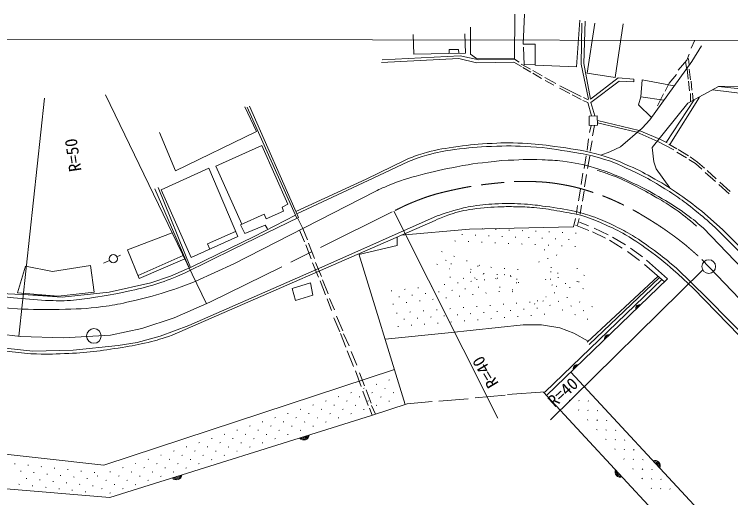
# Model space of a CAD drawing. Units: millimetres, scale not verified. Extents: x 40000 to 680000, y 20000 to 380000.
# Drawn here: x 364779 to 472110, y 269720 to 342152 of the extents above; entities that cross this region are included whole.
import ezdxf
from ezdxf.enums import TextEntityAlignment as Align

# ---------------------------------------------------------------- set-up
doc = ezdxf.new("R2010")
doc.units = ezdxf.units.MM
doc.header["$LTSCALE"] = 1000
doc.linetypes.add('CHAIN', pattern=[18.5, 12, -1.5, 3.5, -1.5])
for name, color, linetype, lineweight in [('M-BGD', 7, 'Continuous', 13), ('M-BMK', 2, 'CHAIN', 13), ('M-WORK', 1, 'Continuous', 13)]:
    doc.layers.add(name, color=color, linetype=linetype, lineweight=lineweight)
doc.styles.add('ＭＳ ゴシック', font='')
doc.styles.get('ＭＳ ゴシック').set_extended_font_data('MS Gothic')

msp = doc.modelspace()

# ---------------------------------------------------------------- linework, layer by layer
at = {"layer": 'M-BGD'}
for centre, radius in [((468828, 304357), 1019), ((376696, 293951), 1097)]:
    msp.add_circle(centre, radius, dxfattribs=at)
at = {"layer": 'M-BMK'}
for p, q in [((467808, 305436), (492203, 279646)), ((357448, 294882), (365710, 293884))]:
    msp.add_line(p, q, dxfattribs=at)
msp.add_lwpolyline([(365710, 293884), (372145, 293688), (379201, 294096), (383864, 295096), (388711, 296666), (394093, 298995), (421839, 312766)], dxfattribs=at)
msp.add_open_spline([(421839, 312766), (423440, 313566), (423937, 313789), (425331, 314327), (427201, 315050), (428299, 315336), (430256, 315774), (432740, 316330), (434157, 316555), (436689, 316820), (438963, 317059), (440252, 317177), (442537, 317092), (444384, 317024), (445424, 316914), (447243, 316581), (448841, 316288), (449725, 316040), (451269, 315535), (453187, 314907), (454235, 314462), (456050, 313582), (457722, 312771), (458606, 312209), (460190, 311237), (461468, 310453), (462161, 309973), (463376, 309093), (465194, 307777), (465766, 307230), (467808, 305436)], degree=3, knots=[0, 0, 0, 0, 1, 1, 1, 2, 2, 2, 3, 3, 3, 4, 4, 4, 5, 5, 5, 6, 6, 6, 7, 7, 7, 8, 8, 8, 9, 9, 9, 10, 10, 10, 10], dxfattribs=at)
at = {"layer": 'M-WORK'}
for p, q in [((65175, 338981), (536397, 338139)), ((466169, 337081), (466728, 338264)), ((465480, 334142), (465365, 335078)), ((465872, 334535), (465781, 335517)), ((442127, 333946), (440718, 334671)), ((440958, 334163), (442161, 333486)), ((465742, 332448), (465576, 333973)), ((466107, 332356), (465902, 333949)), ((443887, 332943), (442469, 333721)), ((442469, 333335), (443776, 332556)), ((445924, 331789), (444252, 332674)), ((444336, 332248), (445622, 331530)), ((465953, 330692), (465797, 332160)), ((466266, 330762), (466182, 332151)), ((446457, 331085), (448016, 330264)), ((449730, 329830), (446529, 331441)), ((369308, 329610), (365455, 293915)), ((378415, 330109), (393588, 298777)), ((448372, 330080), (449699, 329396)), ((450756, 329327), (450069, 329697)), ((458653, 329804), (462111, 329302)), ((461125, 328439), (462059, 330214)), ((462970, 322639), (467417, 329751)), ((466075, 330270), (466084, 329084)), ((466412, 330343), (466474, 329233)), ((462463, 322956), (466630, 329319)), ((399690, 328261), (407107, 311597)), ((400022, 328385), (407339, 311710)), ((451183, 325487), (450933, 324439)), ((451707, 325504), (451389, 323946)), ((450587, 321790), (450813, 323482)), ((451080, 321646), (451357, 323216)), ((462849, 322710), (464046, 322005)), ((450160, 319026), (450461, 320969)), ((452672, 321038), (454005, 321545)), ((465491, 320638), (464065, 321510)), ((464249, 321895), (465767, 320923)), ((450680, 319033), (450987, 320894)), ((398883, 310709), (394957, 319419)), ((460955, 319006), (462983, 316129)), ((449690, 316662), (449962, 318370)), ((450187, 316297), (450509, 318137)), ((469820, 317088), (468312, 318473)), ((468599, 318728), (469919, 317517)), ((471883, 315231), (470333, 316657)), ((470501, 317004), (472040, 315616)), ((385829, 316023), (390996, 304144)), ((386307, 316185), (391190, 304228)), ((449314, 314186), (449604, 315960)), ((449900, 314145), (450146, 315714)), ((449177, 313522), (449006, 312326)), ((449765, 313557), (449567, 312202)), ((421641, 312667), (437222, 281644)), ((388445, 294092), (427816, 311280)), ((407211, 311648), (407989, 310056)), ((449423, 311562), (449177, 310554)), ((448858, 310532), (450837, 309734)), ((449464, 311010), (450809, 310450)), ((381753, 306871), (388444, 309400)), ((408271, 308056), (407527, 309820)), ((407989, 310056), (408712, 308344)), ((431913, 309137), (431813, 309141)), ((434955, 310000), (434855, 310005)), ((436953, 309910), (436853, 309915)), ((438951, 309820), (438851, 309825)), ((440949, 309730), (440849, 309734)), ((442947, 309640), (442847, 309644)), ((444944, 309549), (444845, 309554)), ((446942, 309459), (446843, 309464)), ((448940, 309369), (448841, 309374)), ((451388, 309557), (453344, 308593)), ((451635, 310113), (453763, 309108)), ((430869, 308183), (430769, 308187)), ((432866, 308093), (432767, 308097)), ((433911, 309047), (433811, 309051)), ((435909, 308956), (435809, 308961)), ((437907, 308866), (437807, 308871)), ((439904, 308776), (439805, 308780)), ((441902, 308686), (441803, 308690)), ((443900, 308596), (443801, 308600)), ((445898, 308505), (445798, 308510)), ((447896, 308415), (447796, 308420)), ((453967, 308333), (455855, 307129)), ((454385, 308759), (456327, 307610)), ((409276, 305522), (408435, 307615)), ((408845, 307872), (409758, 305584)), ((434864, 308002), (434765, 308007)), ((436862, 307912), (436763, 307917)), ((438860, 307822), (438760, 307827)), ((440858, 307732), (440758, 307736)), ((442856, 307642), (442756, 307646)), ((444854, 307552), (444754, 307556)), ((446852, 307461), (446752, 307466)), ((448850, 307371), (448750, 307376)), ((457107, 307104), (458886, 305797)), ((380136, 305835), (380698, 306053)), ((383320, 303029), (390095, 305990)), ((416373, 306284), (423349, 283698)), ((428767, 306595), (428861, 306560)), ((430646, 305910), (430740, 305875)), ((444196, 306826), (444237, 306917)), ((446017, 306000), (446058, 306091)), ((456662, 306609), (458474, 305248)), ((379053, 305251), (378154, 304849)), ((410374, 302783), (409471, 304917)), ((409922, 304975), (410818, 302882)), ((429364, 305313), (429458, 305278)), ((432525, 305224), (432619, 305190)), ((443369, 305005), (443411, 305096)), ((444693, 305502), (444734, 305594)), ((459522, 305305), (462660, 302510)), ((428082, 304716), (428176, 304682)), ((429961, 304031), (430055, 303996)), ((430198, 304759), (430298, 304751)), ((433122, 303942), (433216, 303908)), ((434183, 304416), (434283, 304407)), ((434404, 304539), (434498, 304505)), ((436176, 304244), (436276, 304236)), ((438169, 304072), (438268, 304064)), ((440161, 303901), (440261, 303892)), ((467936, 303865), (445119, 281385)), ((445191, 304179), (445232, 304270)), ((449062, 304042), (449161, 304054)), ((459206, 304660), (462204, 302071)), ((430027, 302766), (430126, 302758)), ((433101, 303505), (433201, 303497)), ((435001, 303257), (435095, 303223)), ((435094, 303334), (435194, 303325)), ((437087, 303162), (437186, 303153)), ((438162, 303169), (438256, 303134)), ((439079, 302990), (439179, 302982)), ((439134, 302849), (439233, 302861)), ((445091, 303565), (445190, 303577)), ((446139, 303386), (446239, 303377)), ((446203, 302691), (446302, 302703)), ((450124, 303042), (450224, 303034)), ((450618, 293013), (461222, 302919)), ((450910, 292659), (461455, 302718)), ((411420, 300126), (410589, 302208)), ((410928, 302362), (411817, 300249)), ((429205, 301656), (429304, 301668)), ((431191, 301894), (431290, 301906)), ((432019, 302595), (432119, 302586)), ((433176, 302133), (433276, 302145)), ((433719, 302660), (433813, 302626)), ((434012, 302423), (434111, 302415)), ((435162, 302372), (435261, 302384)), ((436880, 302572), (436974, 302537)), ((437148, 302610), (437247, 302622)), ((439990, 301908), (440089, 301900)), ((440041, 302483), (440135, 302449)), ((440246, 301975), (440345, 301987)), ((444336, 285565), (461793, 302426)), ((444364, 302357), (444405, 302448)), ((462660, 302510), (444529, 285033)), ((445057, 302475), (445157, 302467)), ((447315, 301818), (447414, 301830)), ((449042, 302132), (449142, 302123)), ((449301, 302057), (449400, 302069)), ((421262, 300701), (421361, 300713)), ((423248, 300940), (423347, 300952)), ((425234, 301178), (425333, 301190)), ((427219, 301417), (427319, 301429)), ((428331, 300543), (428431, 300555)), ((430317, 300782), (430416, 300794)), ((432303, 301021), (432402, 301033)), ((434289, 301259), (434388, 301271)), ((437387, 300625), (437486, 300637)), ((437477, 301290), (437570, 301255)), ((439355, 300604), (439449, 300570)), ((439372, 300863), (439472, 300875)), ((445329, 301579), (445429, 301591)), ((445968, 301393), (446067, 301385)), ((447960, 301222), (448060, 301213)), ((449953, 301050), (450052, 301041)), ((412292, 297766), (411636, 299500)), ((412002, 299544), (412747, 297889)), ((422374, 299827), (422474, 299839)), ((424360, 300066), (424459, 300078)), ((426346, 300305), (426445, 300317)), ((429444, 299670), (429543, 299682)), ((431429, 299909), (431529, 299921)), ((433415, 300147), (433514, 300159)), ((435401, 300386), (435500, 300398)), ((444395, 299831), (444489, 299797)), ((445678, 300428), (445771, 300393)), ((447556, 299742), (447650, 299708)), ((421501, 298715), (421600, 298727)), ((423487, 298954), (423586, 298966)), ((425472, 299193), (425572, 299205)), ((427458, 299431), (427557, 299443)), ((436008, 298531), (436108, 298539)), ((438002, 298696), (438101, 298704)), ((439995, 298861), (440094, 298869)), ((441988, 299026), (442088, 299035)), ((442711, 298715), (442753, 298806)), ((443113, 299234), (443207, 299200)), ((443981, 299191), (444081, 299200)), ((444992, 298549), (445086, 298514)), ((446274, 299146), (446368, 299111)), ((448153, 298460), (448247, 298426)), ((449435, 299057), (449529, 299023)), ((422056, 297375), (422156, 297383)), ((424049, 297540), (424149, 297548)), ((426043, 297705), (426142, 297713)), ((428036, 297870), (428135, 297879)), ((430029, 298036), (430129, 298044)), ((432022, 298201), (432122, 298209)), ((434015, 298366), (434115, 298374)), ((435094, 297452), (435194, 297460)), ((437088, 297617), (437187, 297625)), ((439081, 297782), (439180, 297790)), ((441074, 297947), (441174, 297955)), ((443067, 298112), (443167, 298121)), ((446871, 297863), (446965, 297829)), ((450032, 297775), (450126, 297741)), ((451314, 298372), (451408, 298338)), ((413554, 294555), (412672, 296689)), ((413054, 296920), (413977, 294727)), ((423135, 296461), (423235, 296469)), ((425129, 296626), (425228, 296634)), ((427122, 296791), (427221, 296799)), ((429115, 296956), (429215, 296965)), ((431108, 297121), (431208, 297130)), ((433101, 297287), (433201, 297295)), ((434180, 296373), (434280, 296381)), ((436174, 296538), (436273, 296546)), ((438167, 296703), (438266, 296711)), ((440160, 296868), (440260, 296876)), ((442153, 297033), (442253, 297041)), ((444146, 297198), (444246, 297207)), ((448750, 297178), (448844, 297144)), ((450629, 296493), (450723, 296459)), ((422221, 295382), (422321, 295390)), ((424215, 295547), (424314, 295555)), ((426208, 295712), (426307, 295720)), ((428201, 295877), (428301, 295885)), ((430194, 296042), (430294, 296051)), ((432187, 296207), (432287, 296216)), ((414426, 292277), (413647, 294308)), ((414107, 294296), (414935, 292470)), ((415606, 289373), (414642, 291713)), ((415250, 291639), (416081, 289566)), ((416755, 286379), (415873, 288707)), ((416486, 288427), (417233, 286468)), ((487404, 246201), (448157, 288530)), ((419007, 286702), (419102, 286734)), ((420907, 287327), (421002, 287359)), ((417815, 283548), (416997, 285690)), ((417107, 286077), (417202, 286109)), ((417479, 285859), (418232, 283903)), ((420269, 286065), (420364, 286096)), ((438675, 285187), (444336, 285565)), ((444051, 285546), (480268, 246547)), ((449401, 285717), (449469, 285643)), ((413307, 284827), (413402, 284859)), ((415207, 285452), (415302, 285484)), ((416470, 284815), (416565, 284846)), ((418369, 285440), (418464, 285471)), ((419632, 284802), (419727, 284834)), ((421532, 285427), (421627, 285459)), ((428405, 284192), (432786, 284551)), ((433822, 284695), (438316, 285064)), ((409508, 283577), (409603, 283609)), ((411408, 284202), (411503, 284234)), ((412670, 283565), (412765, 283596)), ((414570, 284190), (414665, 284221)), ((415832, 283552), (415927, 283584)), ((417732, 284177), (417827, 284209)), ((418300, 283527), (418905, 282230)), ((418994, 283540), (419089, 283571)), ((420894, 284165), (420989, 284196)), ((447935, 284357), (448003, 284283)), ((449348, 284303), (449416, 284230)), ((450761, 284250), (450829, 284177)), ((405708, 282327), (405803, 282359)), ((407608, 282952), (407703, 282984)), ((408870, 282315), (408965, 282346)), ((410770, 282940), (410865, 282971)), ((412033, 282302), (412128, 282334)), ((413932, 282927), (414027, 282959)), ((415195, 282290), (415290, 282321)), ((417095, 282915), (417190, 282946)), ((418413, 282068), (417972, 283158)), ((449294, 282890), (449362, 282817)), ((450708, 282837), (450776, 282763)), ((452121, 282783), (452189, 282710)), ((403808, 281702), (403903, 281734)), ((406970, 281690), (407065, 281721)), ((410133, 281677), (410228, 281709)), ((413295, 281665), (413390, 281696)), ((450654, 281424), (450722, 281350)), ((452067, 281370), (452135, 281297)), ((453481, 281317), (453549, 281243)), ((400008, 280452), (400103, 280484)), ((401908, 281077), (402003, 281109)), ((403171, 280440), (403266, 280471)), ((405071, 281065), (405166, 281096)), ((406333, 280427), (406428, 280459)), ((408233, 281052), (408328, 281084)), ((409495, 280415), (409590, 280446)), ((411395, 281040), (411490, 281071)), ((396209, 279202), (396304, 279234)), ((398109, 279827), (398204, 279859)), ((399371, 279190), (399466, 279221)), ((401271, 279815), (401366, 279846)), ((402533, 279178), (402628, 279209)), ((404433, 279803), (404528, 279834)), ((405696, 279165), (405791, 279196)), ((407595, 279790), (407690, 279821)), ((452014, 279957), (452082, 279884)), ((453427, 279904), (453495, 279830)), ((454840, 279850), (454908, 279777)), ((394309, 278577), (394404, 278609)), ((397471, 278565), (397566, 278596)), ((400633, 278553), (400728, 278584)), ((403796, 278540), (403891, 278571)), ((453374, 278490), (453442, 278417)), ((454787, 278437), (454855, 278364)), ((456200, 278384), (456268, 278310)), ((390509, 277327), (390604, 277359)), ((392409, 277952), (392504, 277984)), ((393672, 277315), (393767, 277346)), ((395571, 277940), (395666, 277971)), ((396834, 277303), (396929, 277334)), ((398734, 277928), (398829, 277959)), ((399996, 277290), (400091, 277321)), ((401896, 277915), (401991, 277946)), ((454734, 277024), (454802, 276950)), ((456147, 276970), (456215, 276897)), ((457560, 276917), (457628, 276844)), ((386710, 276077), (386805, 276109)), ((388609, 276702), (388704, 276734)), ((389872, 276065), (389967, 276096)), ((391772, 276690), (391867, 276721)), ((393034, 276053), (393129, 276084)), ((394934, 276678), (395029, 276709)), ((396196, 276040), (396291, 276071)), ((398096, 276665), (398191, 276696)), ((364800, 274813), (364900, 274802)), ((382910, 274827), (383005, 274859)), ((384810, 275452), (384905, 275484)), ((386072, 274815), (386167, 274846)), ((387972, 275440), (388067, 275471)), ((389234, 274803), (389329, 274834)), ((391134, 275428), (391229, 275459)), ((392397, 274790), (392492, 274821)), ((394297, 275415), (394392, 275446)), ((456093, 275557), (456161, 275484)), ((457507, 275504), (457575, 275430)), ((458920, 275450), (458988, 275377)), ((365684, 273709), (365783, 273698)), ((366788, 274592), (366888, 274581)), ((368776, 274372), (368875, 274361)), ((370764, 274151), (370863, 274140)), ((372752, 273931), (372851, 273920)), ((374739, 273710), (374839, 273699)), ((381010, 274202), (381105, 274234)), ((384172, 274190), (384267, 274221)), ((387335, 274178), (387430, 274209)), ((390497, 274165), (390592, 274196)), ((457453, 274091), (457521, 274017)), ((458866, 274037), (458934, 273964)), ((460280, 273984), (460348, 273910)), ((367672, 273488), (367771, 273477)), ((369660, 273268), (369759, 273257)), ((371647, 273047), (371747, 273036)), ((373635, 272827), (373735, 272816)), ((376727, 273490), (376827, 273479)), ((377210, 272952), (377305, 272984)), ((379110, 273577), (379205, 273609)), ((380373, 272940), (380468, 272971)), ((382273, 273565), (382368, 273596)), ((383535, 272928), (383630, 272959)), ((385435, 273553), (385530, 273584)), ((386697, 272915), (386792, 272946)), ((388597, 273540), (388692, 273571)), ((458813, 272624), (458881, 272551)), ((365464, 271721), (365563, 271710)), ((366568, 272605), (366667, 272594)), ((368555, 272384), (368655, 272373)), ((370543, 272164), (370643, 272153)), ((372531, 271943), (372630, 271932)), ((374519, 271723), (374618, 271712)), ((375623, 272606), (375722, 272595)), ((378473, 272315), (378568, 272346)), ((379735, 271678), (379830, 271709)), ((381635, 272303), (381730, 272334)), ((382898, 271665), (382993, 271696)), ((384797, 272290), (384892, 272321)), ((460226, 272571), (460294, 272497)), ((461639, 272517), (461707, 272444)), ((367451, 271500), (367551, 271489)), ((369439, 271280), (369539, 271269)), ((371427, 271059), (371526, 271048)), ((373415, 270839), (373514, 270828)), ((375403, 270618), (375502, 270607)), ((376507, 271502), (376606, 271491)), ((377835, 271053), (377930, 271084)), ((380998, 271040), (381093, 271071)), ((460173, 271157), (460241, 271084)), ((461586, 271104), (461654, 271031)), ((462999, 271051), (463067, 270977)), ((379098, 270415), (379193, 270446))]:
    msp.add_line(p, q, dxfattribs=at)
for points in [[(440403, 334979), (439719, 335444), (439759, 342152)], [(441226, 342152), (441034, 337684), (442808, 337661), (442827, 334537), (449008, 334306), (449485, 341267)], [(449823, 340828), (449730, 334703), (450797, 329461)], [(451732, 326932), (451156, 328963), (455418, 332120), (457579, 332018), (457579, 332421), (455274, 332633), (451095, 329453), (450120, 334775), (450284, 341136)], [(451741, 340838), (450592, 333323), (454799, 332666), (456017, 340725)], [(424518, 339127), (424646, 336192), (432376, 336341), (432284, 339204)], [(433146, 340204), (433146, 336172), (434015, 335520), (439720, 335596)], [(441085, 337217), (441147, 334601), (442826, 334611)], [(454005, 321545), (455607, 322272), (458829, 325117), (459997, 326360), (466276, 335097), (467722, 337451)], [(419912, 335351), (431562, 335951), (434372, 335323), (439719, 335444)], [(429935, 336294), (429933, 336888), (431329, 336867), (431360, 336322)], [(464261, 333772), (465523, 335265), (465908, 336203)], [(419800, 334933), (431399, 335553), (434043, 334888), (439600, 334991), (440746, 334320)], [(462315, 330645), (462910, 331835), (463988, 333138)], [(460238, 326696), (458300, 328593), (458653, 329804), (458858, 332348), (463650, 331443)], [(460955, 319006), (460615, 320042), (460367, 322209), (465712, 328814), (470308, 331338), (474166, 331395), (475818, 331066)], [(469364, 330820), (477131, 329897), (475880, 330728), (470308, 331338)], [(451253, 326919), (450708, 328955), (449969, 329253)], [(386520, 324438), (388928, 318684), (401050, 324586), (399337, 328294)], [(452139, 326221), (458397, 324749), (461506, 323425), (462573, 322902)], [(463603, 321849), (461213, 323093), (458048, 324499), (452149, 325874)], [(394957, 319419), (401846, 322494), (405778, 313680), (404903, 313235), (405101, 312674), (402488, 311518), (402194, 312202), (398663, 310610)], [(406952, 312594), (417479, 317474), (423316, 320322)], [(407108, 312238), (418556, 317602), (423819, 320075)], [(467799, 318935), (466835, 319807), (465819, 320402)], [(466034, 320814), (467163, 320014), (468189, 319090)], [(79753, 288098), (82197, 289248), (92406, 296054), (108519, 300381), (123806, 303870), (139353, 303446), (188879, 313415), (203652, 315763), (216522, 315736), (225534, 314941), (287052, 307315), (341515, 300907), (363183, 298147), (365968, 297978)], [(391956, 302146), (397656, 304769), (418829, 315602)], [(238300, 314718), (298715, 307437), (354248, 300829), (364673, 299669), (369470, 299284)], [(467783, 312651), (470888, 309916), (496178, 284566), (499876, 280821)], [(406896, 312072), (400726, 308838), (391389, 304314), (388178, 302929), (385254, 301903), (379006, 300502), (371957, 299779), (366128, 300150)], [(367531, 291697), (373585, 291822), (380349, 292525), (383196, 292997), (386654, 293938), (390922, 295510), (411327, 304461), (428133, 311933)], [(390362, 303426), (397665, 307002), (407339, 311710)], [(422734, 309061), (432954, 309946), (448584, 310325), (448851, 311577)], [(402703, 310014), (402370, 310552), (399329, 309284), (398663, 310610)], [(394065, 306969), (393711, 307747), (397940, 309625)], [(467998, 310135), (477478, 300264), (496742, 280285)], [(469842, 310159), (482309, 297730), (491174, 288861), (499140, 280884)], [(196169, 307666), (198902, 308084), (206412, 308684), (218362, 308507), (225736, 307831), (290023, 300086), (334293, 294806), (367277, 291287)], [(416413, 306153), (422163, 307527), (422165, 308812)], [(381753, 306871), (383504, 302577), (390333, 305499)], [(343510, 304878), (346446, 304962), (362729, 300292), (371367, 299932)], [(464003, 304102), (468595, 299602), (492579, 275285)], [(464172, 303260), (466541, 301049), (488821, 278148), (492376, 274563)], [(321951, 296278), (323649, 296419), (357354, 292775), (367531, 291697)], [(450782, 293166), (448624, 294360), (446504, 295188), (443782, 295612), (441005, 295598), (429781, 294432), (420328, 293479)], [(219967, 292382), (285122, 284959), (378191, 274608), (421726, 288951)], [(222098, 281383), (222467, 286031), (285165, 279164), (327925, 274632), (362972, 271110), (379113, 269750), (418314, 282035)], [(418314, 282035), (423634, 283792), (427369, 284120)]]:
    msp.add_lwpolyline(points, dxfattribs=at)
for points in [[(450901, 326910), (450924, 325478), (452159, 325520), (452118, 326942)], [(386768, 315851), (393917, 319090), (398260, 308873), (391283, 305706)], [(366437, 304390), (365257, 300420), (371367, 299932), (376763, 300497), (376189, 304488), (370505, 303605)], [(406396, 301087), (409167, 301902), (409523, 300082), (406903, 299289)]]:
    msp.add_lwpolyline(points, close=True, dxfattribs=at)
msp.add_circle((379604, 305526), 616, dxfattribs=at)
for centre, radius, start, end in [((458459, 298090), 567, 72.02043, 195.87546), ((458459, 298090), 453, 79.97982, 187.91607), ((458459, 298090), 340, 95.6052, 172.29069), ((453779, 293579), 567, 72.02043, 195.87546), ((453779, 293579), 453, 79.97982, 187.91607), ((453779, 293579), 340, 95.6052, 172.29069), ((449099, 289068), 567, 72.02043, 195.87546), ((449099, 289068), 453, 79.97982, 187.91607), ((449099, 289068), 340, 95.6052, 172.29069), ((408162, 279181), 812, 220.01966, 354.77994), ((408162, 279181), 650, 226.13545, 348.66415), ((408162, 279181), 488, 237.26814, 337.53146), ((408162, 279181), 325, 271.45743, 303.34217), ((460752, 274486), 812, 335.45627, 110.21654), ((460752, 274486), 650, 341.57206, 104.10075), ((460752, 274486), 488, 352.70475, 92.96806), ((455584, 273587), 812, 155.50151, 290.26178), ((455584, 273587), 650, 161.6173, 284.146), ((460752, 274486), 325, 26.89404, 58.77877), ((389078, 273200), 812, 220.01966, 354.77994), ((389078, 273200), 650, 226.13545, 348.66415), ((389078, 273200), 488, 237.26814, 337.53146), ((389078, 273200), 325, 271.45743, 303.34217), ((455584, 273587), 488, 172.74999, 273.01331), ((455584, 273587), 325, 206.93928, 238.82402)]:
    msp.add_arc(centre, radius, start, end, dxfattribs=at)
for points, knots in [([(423316, 320322), (424571, 320835), (424964, 320967), (426047, 321300), (427779, 321833), (428795, 321988), (430587, 322254), (432554, 322547), (433665, 322664), (435650, 322778), (437715, 322896), (438878, 322922), (440944, 322839), (442828, 322764), (443878, 322603), (445746, 322347), (448184, 322012), (449570, 321875), (451948, 321239), (453955, 320702), (455046, 320258), (456949, 319423), (458483, 318750), (459308, 318293), (460766, 317468), (462271, 316617), (463084, 316083), (464506, 315098), (465819, 314189), (466252, 313854), (467783, 312651)], [0, 0, 0, 0, 1, 1, 1, 2, 2, 2, 3, 3, 3, 4, 4, 4, 5, 5, 5, 6, 6, 6, 7, 7, 7, 8, 8, 8, 9, 9, 9, 10, 10, 10, 10]), ([(423819, 320075), (425098, 320592), (425499, 320731), (426607, 321057), (428182, 321521), (429104, 321655), (430731, 321878), (432888, 322173), (434106, 322296), (436282, 322370), (438573, 322449), (439862, 322463), (442150, 322319), (444639, 322162), (446020, 321894), (448481, 321488), (450040, 321231), (450920, 321086), (452441, 320657), (454655, 320032), (455806, 319398), (457899, 318441), (459344, 317780), (460107, 317310), (461469, 316491), (463648, 315182), (464825, 314361), (466806, 312769), (468025, 311790), (468448, 311438), (469842, 310159)], [0, 0, 0, 0, 1, 1, 1, 2, 2, 2, 3, 3, 3, 4, 4, 4, 5, 5, 5, 6, 6, 6, 7, 7, 7, 8, 8, 8, 9, 9, 9, 10, 10, 10, 10]), ([(418829, 315602), (419731, 316047), (420005, 316156), (420773, 316480), (422627, 317263), (423721, 317579), (425667, 318091), (427761, 318642), (428946, 318911), (431074, 319312), (433673, 319801), (434588, 319882), (437783, 320230)], [0, 0, 0, 0, 1, 1, 1, 2, 2, 2, 3, 3, 3, 4, 4, 4, 4]), ([(437783, 320230), (440672, 320362), (441494, 320444), (443870, 320346), (445080, 320296), (445763, 320301), (446963, 320146), (448833, 319903), (449885, 319710), (451688, 319161), (454055, 318440), (455331, 317864), (457574, 316821), (459301, 316019), (460230, 315483), (461868, 314513), (463175, 313739), (463914, 313309), (465146, 312420), (466304, 311585), (466691, 311258), (467998, 310135)], [0, 0, 0, 0, 1, 1, 1, 2, 2, 2, 3, 3, 3, 4, 4, 4, 5, 5, 5, 6, 6, 6, 7, 7, 7, 7]), ([(452115, 318757), (452922, 318530), (453153, 318446), (453808, 318218), (455341, 317686), (456150, 317250), (457609, 316541), (458984, 315873), (459721, 315432), (461041, 314663), (462131, 314028), (462742, 313669), (463781, 312955), (465106, 312043), (465534, 311657), (467012, 310400)], [0, 0, 0, 0, 1, 1, 1, 2, 2, 2, 3, 3, 3, 4, 4, 4, 5, 5, 5, 5]), ([(428133, 311933), (429318, 312354), (429656, 312469), (430652, 312751), (431768, 313068), (432398, 313248), (433545, 313428), (435007, 313659), (435841, 313711), (437320, 313767), (438842, 313824), (439699, 313801), (441219, 313716), (442459, 313646), (443148, 313533), (444379, 313367), (446132, 313130), (447117, 312995), (448842, 312607), (450009, 312345), (450650, 312138), (451776, 311735), (452990, 311302), (453633, 310962), (454793, 310402), (455828, 309902), (456404, 309608), (457386, 309011), (458720, 308201), (459423, 307675), (460679, 306749), (462015, 305764), (462447, 305400), (464003, 304102)], [0, 0, 0, 0, 1, 1, 1, 2, 2, 2, 3, 3, 3, 4, 4, 4, 5, 5, 5, 6, 6, 6, 7, 7, 7, 8, 8, 8, 9, 9, 9, 10, 10, 10, 11, 11, 11, 11]), ([(427816, 311280), (428842, 311735), (429163, 311857), (430053, 312156), (431359, 312593), (432125, 312752), (433485, 312971), (435175, 313243), (436145, 313234), (437856, 313310), (438756, 313349), (439263, 313331), (440164, 313310), (441295, 313283), (441932, 313275), (443057, 313156), (444417, 313012), (445173, 312872), (446520, 312633), (447921, 312383), (448726, 312315), (450090, 311909), (451399, 311520), (452089, 311169), (453337, 310617), (454535, 310087), (455207, 309783), (456338, 309124), (457948, 308187), (458799, 307572), (460293, 306461), (461870, 305290), (462386, 304831), (464172, 303260)], [0, 0, 0, 0, 1, 1, 1, 2, 2, 2, 3, 3, 3, 4, 4, 4, 5, 5, 5, 6, 6, 6, 7, 7, 7, 8, 8, 8, 9, 9, 9, 10, 10, 10, 11, 11, 11, 11]), ([(369470, 299284), (371217, 299219), (371741, 299193), (373192, 299287), (374521, 299374), (375261, 299495), (376577, 299698), (378562, 300003), (379675, 300185), (381635, 300621), (383402, 301015), (384403, 301211), (386126, 301768), (387817, 302314), (388406, 302570), (390362, 303426)], [0, 0, 0, 0, 1, 1, 1, 2, 2, 2, 3, 3, 3, 4, 4, 4, 5, 5, 5, 5]), ([(365968, 297978), (368614, 297898), (369352, 297885), (371520, 297936), (374061, 297996), (375493, 298023), (378014, 298352), (379437, 298537), (380230, 298684), (381631, 298998), (383666, 299455), (384805, 299731), (386802, 300337), (388843, 300957), (389532, 301221), (391956, 302146)], [0, 0, 0, 0, 1, 1, 1, 2, 2, 2, 3, 3, 3, 4, 4, 4, 5, 5, 5, 5]), ([(367277, 291287), (369650, 291216), (370345, 291234), (372309, 291305), (375699, 291427), (377591, 291721), (380942, 292244), (382472, 292482), (383332, 292617), (384833, 292993), (386264, 293350), (386759, 293516), (388445, 294092)], [0, 0, 0, 0, 1, 1, 1, 2, 2, 2, 3, 3, 3, 4, 4, 4, 4])]:
    msp.add_open_spline(points, degree=3, knots=knots, dxfattribs=at)

# ---------------------------------------------------------------- texts
at = {"layer": 'M-WORK', "style": 'ＭＳ ゴシック'}
for s, rotation, p in [('R=50', 98.407, (375380, 318801)), ('R=40', 120.776, (437878, 287129)), ('R=40', 42.209, (446113, 282770))]:
    msp.add_text(s, height=1833, rotation=rotation, dxfattribs=at).set_placement(p, align=Align.BOTTOM_LEFT)

doc.saveas('drawing.dxf')
